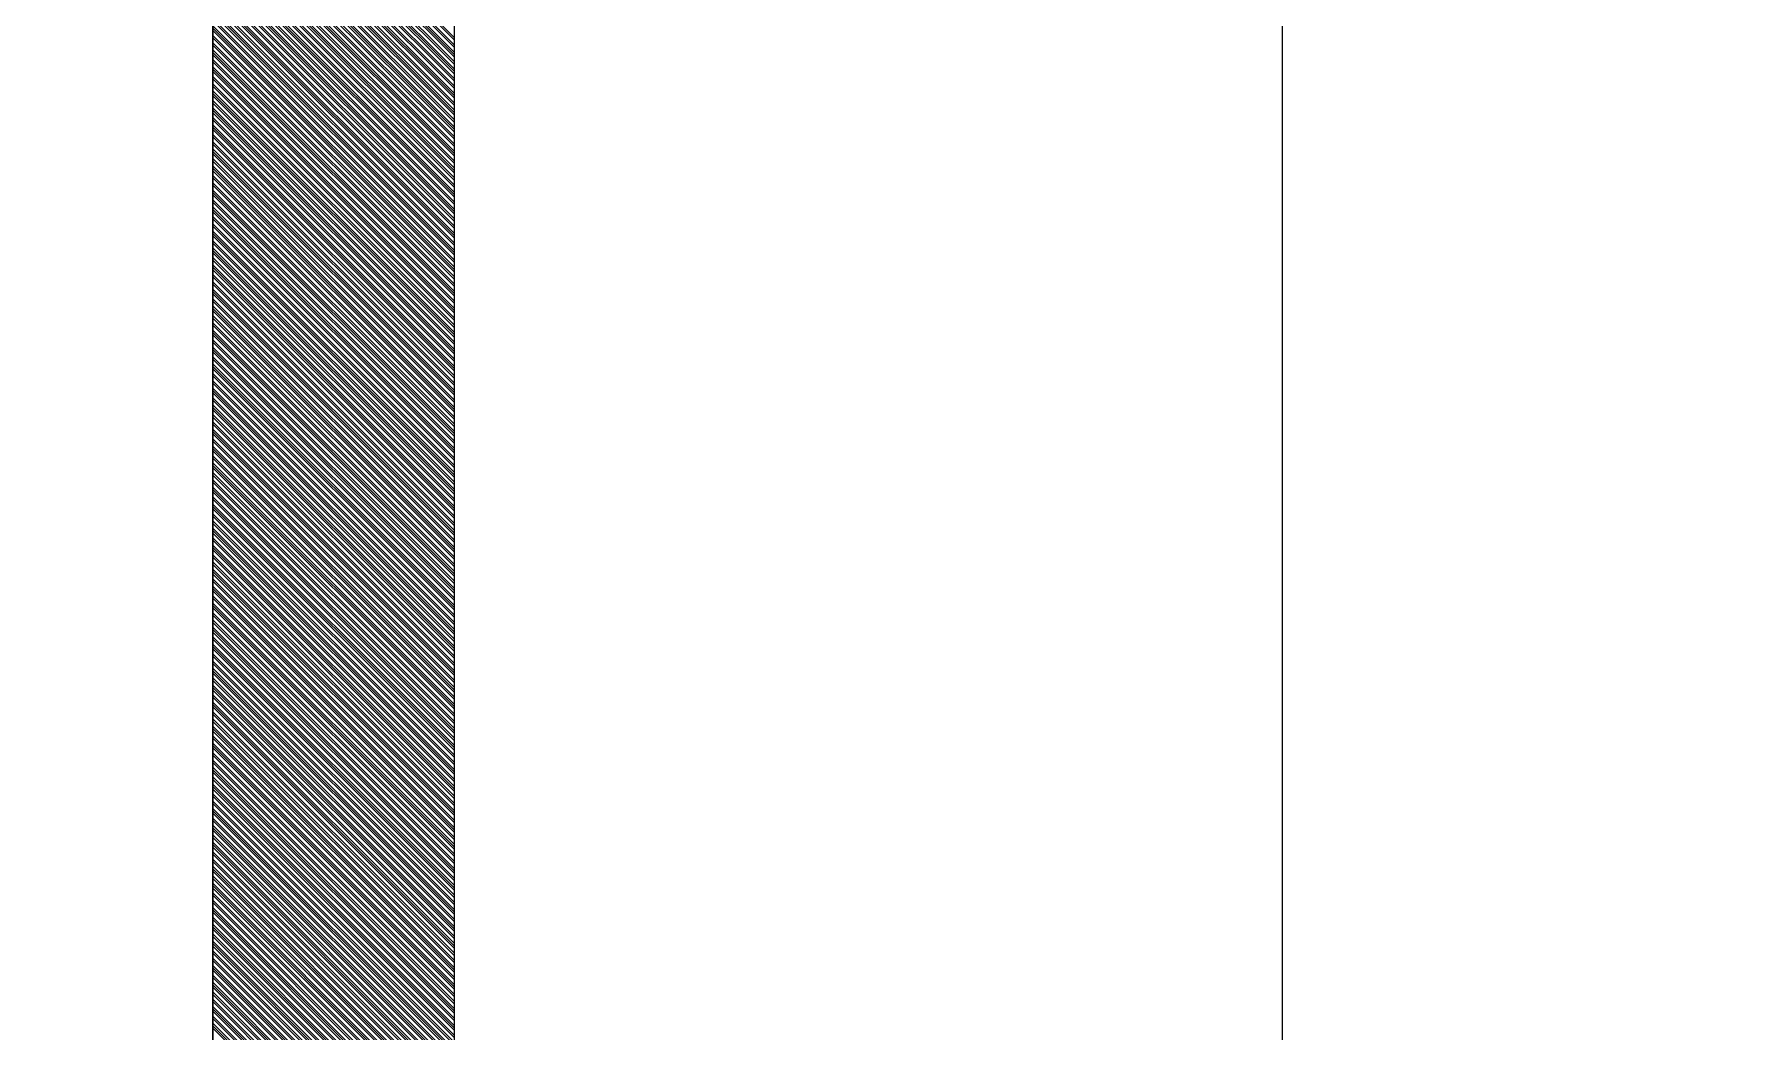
# Model space of a CAD drawing. Extents: x 729854 to 730444, y 4373781 to 4374808.
# Drawn here: x 730092.93 to 730100.01, y 4374754.28 to 4374758.41 of the extents above; entities that cross this region are included whole.
import ezdxf

# ---------------------------------------------------------------- set-up
doc = ezdxf.new("R2010")
doc.units = 0
doc.layers.get('0').update_dxf_attribs({"linetype": 'CONTINUOUS'})

msp = doc.modelspace()

# ---------------------------------------------------------------- linework, layer by layer
at = {"color": 0, "linetype": 'CONTINUOUS'}
for p, q in [((730093.67, 4374681.01), (730093.67, 4374781.01)), ((730093.67, 4374681.01), (730093.67, 4374781.01)), ((730094.67, 4374681.01), (730094.67, 4374781.01)), ((730094.67, 4374681.01), (730094.67, 4374781.01)), ((730094.67, 4374758.39), (730093.67, 4374759.39)), ((730094.67, 4374758.39), (730093.67, 4374759.39)), ((730094.67, 4374758.38), (730093.67, 4374759.38)), ((730094.67, 4374758.38), (730093.67, 4374759.38)), ((730094.67, 4374758.36), (730093.67, 4374759.36)), ((730094.67, 4374758.36), (730093.67, 4374759.36)), ((730094.67, 4374758.35), (730093.67, 4374759.35)), ((730094.67, 4374758.35), (730093.67, 4374759.35)), ((730094.67, 4374758.33), (730093.67, 4374759.33)), ((730094.67, 4374758.33), (730093.67, 4374759.33)), ((730094.67, 4374758.32), (730093.67, 4374759.32)), ((730094.67, 4374758.32), (730093.67, 4374759.32)), ((730094.67, 4374758.31), (730093.67, 4374759.31)), ((730094.67, 4374758.31), (730093.67, 4374759.31)), ((730094.67, 4374758.29), (730093.67, 4374759.29)), ((730094.67, 4374758.29), (730093.67, 4374759.29)), ((730094.67, 4374758.28), (730093.67, 4374759.28)), ((730094.67, 4374758.28), (730093.67, 4374759.28)), ((730094.67, 4374758.26), (730093.67, 4374759.26)), ((730094.67, 4374758.26), (730093.67, 4374759.26)), ((730094.67, 4374758.25), (730093.67, 4374759.25)), ((730094.67, 4374758.25), (730093.67, 4374759.25)), ((730094.67, 4374758.24), (730093.67, 4374759.24)), ((730094.67, 4374758.24), (730093.67, 4374759.24)), ((730094.67, 4374758.22), (730093.67, 4374759.22)), ((730094.67, 4374758.22), (730093.67, 4374759.22)), ((730094.67, 4374758.21), (730093.67, 4374759.21)), ((730094.67, 4374758.21), (730093.67, 4374759.21)), ((730094.67, 4374758.19), (730093.67, 4374759.19)), ((730094.67, 4374758.19), (730093.67, 4374759.19)), ((730094.67, 4374758.18), (730093.67, 4374759.18)), ((730094.67, 4374758.18), (730093.67, 4374759.18)), ((730094.67, 4374758.16), (730093.67, 4374759.16)), ((730094.67, 4374758.16), (730093.67, 4374759.16)), ((730094.67, 4374758.15), (730093.67, 4374759.15)), ((730094.67, 4374758.15), (730093.67, 4374759.15)), ((730094.67, 4374758.14), (730093.67, 4374759.14)), ((730094.67, 4374758.14), (730093.67, 4374759.14)), ((730094.67, 4374758.12), (730093.67, 4374759.12)), ((730094.67, 4374758.12), (730093.67, 4374759.12)), ((730094.67, 4374758.11), (730093.67, 4374759.11)), ((730094.67, 4374758.11), (730093.67, 4374759.11)), ((730094.67, 4374758.09), (730093.67, 4374759.09)), ((730094.67, 4374758.09), (730093.67, 4374759.09)), ((730094.67, 4374758.08), (730093.67, 4374759.08)), ((730094.67, 4374758.08), (730093.67, 4374759.08)), ((730094.67, 4374758.07), (730093.67, 4374759.07)), ((730094.67, 4374758.07), (730093.67, 4374759.07)), ((730094.67, 4374758.05), (730093.67, 4374759.05)), ((730094.67, 4374758.05), (730093.67, 4374759.05)), ((730094.67, 4374758.04), (730093.67, 4374759.04)), ((730094.67, 4374758.04), (730093.67, 4374759.04)), ((730094.67, 4374758.02), (730093.67, 4374759.02)), ((730094.67, 4374758.02), (730093.67, 4374759.02)), ((730094.67, 4374758.01), (730093.67, 4374759.01)), ((730094.67, 4374758.01), (730093.67, 4374759.01)), ((730094.67, 4374758), (730093.67, 4374759)), ((730094.67, 4374758), (730093.67, 4374759)), ((730094.67, 4374757.98), (730093.67, 4374758.98)), ((730094.67, 4374757.98), (730093.67, 4374758.98)), ((730094.67, 4374757.97), (730093.67, 4374758.97)), ((730094.67, 4374757.97), (730093.67, 4374758.97)), ((730094.67, 4374757.95), (730093.67, 4374758.95)), ((730094.67, 4374757.95), (730093.67, 4374758.95)), ((730094.67, 4374757.94), (730093.67, 4374758.94)), ((730094.67, 4374757.94), (730093.67, 4374758.94)), ((730094.67, 4374757.92), (730093.67, 4374758.92)), ((730094.67, 4374757.92), (730093.67, 4374758.92)), ((730094.67, 4374757.91), (730093.67, 4374758.91)), ((730094.67, 4374757.91), (730093.67, 4374758.91)), ((730094.67, 4374757.9), (730093.67, 4374758.9)), ((730094.67, 4374757.9), (730093.67, 4374758.9)), ((730094.67, 4374757.88), (730093.67, 4374758.88)), ((730094.67, 4374757.88), (730093.67, 4374758.88)), ((730094.67, 4374757.87), (730093.67, 4374758.87)), ((730094.67, 4374757.87), (730093.67, 4374758.87)), ((730094.67, 4374757.85), (730093.67, 4374758.85)), ((730094.67, 4374757.85), (730093.67, 4374758.85)), ((730094.67, 4374757.84), (730093.67, 4374758.84)), ((730094.67, 4374757.84), (730093.67, 4374758.84)), ((730094.67, 4374757.83), (730093.67, 4374758.83)), ((730094.67, 4374757.83), (730093.67, 4374758.83)), ((730094.67, 4374757.81), (730093.67, 4374758.81)), ((730094.67, 4374757.81), (730093.67, 4374758.81)), ((730094.67, 4374757.8), (730093.67, 4374758.8)), ((730094.67, 4374757.8), (730093.67, 4374758.8)), ((730094.67, 4374757.78), (730093.67, 4374758.78)), ((730094.67, 4374757.78), (730093.67, 4374758.78)), ((730094.67, 4374757.77), (730093.67, 4374758.77)), ((730094.67, 4374757.77), (730093.67, 4374758.77)), ((730094.67, 4374757.75), (730093.67, 4374758.75)), ((730094.67, 4374757.75), (730093.67, 4374758.75)), ((730094.67, 4374757.74), (730093.67, 4374758.74)), ((730094.67, 4374757.74), (730093.67, 4374758.74)), ((730094.67, 4374757.73), (730093.67, 4374758.73)), ((730094.67, 4374757.73), (730093.67, 4374758.73)), ((730094.67, 4374757.71), (730093.67, 4374758.71)), ((730094.67, 4374757.71), (730093.67, 4374758.71)), ((730094.67, 4374757.7), (730093.67, 4374758.7)), ((730094.67, 4374757.7), (730093.67, 4374758.7)), ((730094.67, 4374757.68), (730093.67, 4374758.68)), ((730094.67, 4374757.68), (730093.67, 4374758.68)), ((730094.67, 4374757.67), (730093.67, 4374758.67)), ((730094.67, 4374757.67), (730093.67, 4374758.67)), ((730094.67, 4374757.66), (730093.67, 4374758.66)), ((730094.67, 4374757.66), (730093.67, 4374758.66)), ((730094.67, 4374757.64), (730093.67, 4374758.64)), ((730094.67, 4374757.64), (730093.67, 4374758.64)), ((730094.67, 4374757.63), (730093.67, 4374758.63)), ((730094.67, 4374757.63), (730093.67, 4374758.63)), ((730094.67, 4374757.61), (730093.67, 4374758.61)), ((730094.67, 4374757.61), (730093.67, 4374758.61)), ((730094.67, 4374757.6), (730093.67, 4374758.6)), ((730094.67, 4374757.6), (730093.67, 4374758.6)), ((730094.67, 4374757.58), (730093.67, 4374758.58)), ((730094.67, 4374757.58), (730093.67, 4374758.58)), ((730094.67, 4374757.57), (730093.67, 4374758.57)), ((730094.67, 4374757.57), (730093.67, 4374758.57)), ((730094.67, 4374757.56), (730093.67, 4374758.56)), ((730094.67, 4374757.56), (730093.67, 4374758.56)), ((730094.67, 4374757.54), (730093.67, 4374758.54)), ((730094.67, 4374757.54), (730093.67, 4374758.54)), ((730094.67, 4374757.53), (730093.67, 4374758.53)), ((730094.67, 4374757.53), (730093.67, 4374758.53)), ((730094.67, 4374757.51), (730093.67, 4374758.51)), ((730094.67, 4374757.51), (730093.67, 4374758.51)), ((730094.67, 4374757.5), (730093.67, 4374758.5)), ((730094.67, 4374757.5), (730093.67, 4374758.5)), ((730094.67, 4374757.49), (730093.67, 4374758.49)), ((730094.67, 4374757.49), (730093.67, 4374758.49)), ((730094.67, 4374757.47), (730093.67, 4374758.47)), ((730094.67, 4374757.47), (730093.67, 4374758.47)), ((730094.67, 4374757.46), (730093.67, 4374758.46)), ((730094.67, 4374757.46), (730093.67, 4374758.46)), ((730094.67, 4374757.44), (730093.67, 4374758.44)), ((730094.67, 4374757.44), (730093.67, 4374758.44)), ((730094.67, 4374757.43), (730093.67, 4374758.43)), ((730094.67, 4374757.43), (730093.67, 4374758.43)), ((730094.67, 4374757.42), (730093.67, 4374758.42)), ((730094.67, 4374757.42), (730093.67, 4374758.42)), ((730094.67, 4374757.4), (730093.67, 4374758.4)), ((730094.67, 4374757.4), (730093.67, 4374758.4)), ((730094.67, 4374757.39), (730093.67, 4374758.39)), ((730094.67, 4374757.39), (730093.67, 4374758.39)), ((730094.67, 4374757.37), (730093.67, 4374758.37)), ((730094.67, 4374757.37), (730093.67, 4374758.37)), ((730094.67, 4374757.36), (730093.67, 4374758.36)), ((730094.67, 4374757.36), (730093.67, 4374758.36)), ((730094.67, 4374757.34), (730093.67, 4374758.34)), ((730094.67, 4374757.34), (730093.67, 4374758.34)), ((730094.67, 4374757.33), (730093.67, 4374758.33)), ((730094.67, 4374757.33), (730093.67, 4374758.33)), ((730094.67, 4374757.32), (730093.67, 4374758.32)), ((730094.67, 4374757.32), (730093.67, 4374758.32)), ((730094.67, 4374757.3), (730093.67, 4374758.3)), ((730094.67, 4374757.3), (730093.67, 4374758.3)), ((730094.67, 4374757.29), (730093.67, 4374758.29)), ((730094.67, 4374757.29), (730093.67, 4374758.29)), ((730094.67, 4374757.27), (730093.67, 4374758.27)), ((730094.67, 4374757.27), (730093.67, 4374758.27)), ((730094.67, 4374757.26), (730093.67, 4374758.26)), ((730094.67, 4374757.26), (730093.67, 4374758.26)), ((730094.67, 4374757.25), (730093.67, 4374758.25)), ((730094.67, 4374757.25), (730093.67, 4374758.25)), ((730094.67, 4374757.23), (730093.67, 4374758.23)), ((730094.67, 4374757.23), (730093.67, 4374758.23)), ((730094.67, 4374757.22), (730093.67, 4374758.22)), ((730094.67, 4374757.22), (730093.67, 4374758.22)), ((730094.67, 4374757.2), (730093.67, 4374758.2)), ((730094.67, 4374757.2), (730093.67, 4374758.2)), ((730094.67, 4374757.19), (730093.67, 4374758.19)), ((730094.67, 4374757.19), (730093.67, 4374758.19)), ((730094.67, 4374757.17), (730093.67, 4374758.17)), ((730094.67, 4374757.17), (730093.67, 4374758.17)), ((730094.67, 4374757.16), (730093.67, 4374758.16)), ((730094.67, 4374757.16), (730093.67, 4374758.16)), ((730094.67, 4374757.15), (730093.67, 4374758.15)), ((730094.67, 4374757.15), (730093.67, 4374758.15)), ((730094.67, 4374757.13), (730093.67, 4374758.13)), ((730094.67, 4374757.13), (730093.67, 4374758.13)), ((730094.67, 4374757.12), (730093.67, 4374758.12)), ((730094.67, 4374757.12), (730093.67, 4374758.12)), ((730094.67, 4374757.1), (730093.67, 4374758.1)), ((730094.67, 4374757.1), (730093.67, 4374758.1)), ((730094.67, 4374757.09), (730093.67, 4374758.09)), ((730094.67, 4374757.09), (730093.67, 4374758.09)), ((730094.67, 4374757.08), (730093.67, 4374758.08)), ((730094.67, 4374757.08), (730093.67, 4374758.08)), ((730094.67, 4374757.06), (730093.67, 4374758.06)), ((730094.67, 4374757.06), (730093.67, 4374758.06)), ((730094.67, 4374757.05), (730093.67, 4374758.05)), ((730094.67, 4374757.05), (730093.67, 4374758.05)), ((730094.67, 4374757.03), (730093.67, 4374758.03)), ((730094.67, 4374757.03), (730093.67, 4374758.03)), ((730094.67, 4374757.02), (730093.67, 4374758.02)), ((730094.67, 4374757.02), (730093.67, 4374758.02)), ((730094.67, 4374757.01), (730093.67, 4374758.01)), ((730094.67, 4374757.01), (730093.67, 4374758.01)), ((730094.67, 4374756.99), (730093.67, 4374757.99)), ((730094.67, 4374756.99), (730093.67, 4374757.99)), ((730094.67, 4374756.98), (730093.67, 4374757.98)), ((730094.67, 4374756.98), (730093.67, 4374757.98)), ((730094.67, 4374756.96), (730093.67, 4374757.96)), ((730094.67, 4374756.96), (730093.67, 4374757.96)), ((730094.67, 4374756.95), (730093.67, 4374757.95)), ((730094.67, 4374756.95), (730093.67, 4374757.95)), ((730094.67, 4374756.93), (730093.67, 4374757.93)), ((730094.67, 4374756.93), (730093.67, 4374757.93)), ((730094.67, 4374756.92), (730093.67, 4374757.92)), ((730094.67, 4374756.92), (730093.67, 4374757.92)), ((730094.67, 4374756.91), (730093.67, 4374757.91)), ((730094.67, 4374756.91), (730093.67, 4374757.91)), ((730094.67, 4374756.89), (730093.67, 4374757.89)), ((730094.67, 4374756.89), (730093.67, 4374757.89)), ((730094.67, 4374756.88), (730093.67, 4374757.88)), ((730094.67, 4374756.88), (730093.67, 4374757.88)), ((730094.67, 4374756.86), (730093.67, 4374757.86)), ((730094.67, 4374756.86), (730093.67, 4374757.86)), ((730094.67, 4374756.85), (730093.67, 4374757.85)), ((730094.67, 4374756.85), (730093.67, 4374757.85)), ((730094.67, 4374756.84), (730093.67, 4374757.84)), ((730094.67, 4374756.84), (730093.67, 4374757.84)), ((730094.67, 4374756.82), (730093.67, 4374757.82)), ((730094.67, 4374756.82), (730093.67, 4374757.82)), ((730094.67, 4374756.81), (730093.67, 4374757.81)), ((730094.67, 4374756.81), (730093.67, 4374757.81)), ((730094.67, 4374756.79), (730093.67, 4374757.79)), ((730094.67, 4374756.79), (730093.67, 4374757.79)), ((730094.67, 4374756.78), (730093.67, 4374757.78)), ((730094.67, 4374756.78), (730093.67, 4374757.78)), ((730094.67, 4374756.76), (730093.67, 4374757.76)), ((730094.67, 4374756.76), (730093.67, 4374757.76)), ((730094.67, 4374756.75), (730093.67, 4374757.75)), ((730094.67, 4374756.75), (730093.67, 4374757.75)), ((730094.67, 4374756.74), (730093.67, 4374757.74)), ((730094.67, 4374756.74), (730093.67, 4374757.74)), ((730094.67, 4374756.72), (730093.67, 4374757.72)), ((730094.67, 4374756.72), (730093.67, 4374757.72)), ((730094.67, 4374756.71), (730093.67, 4374757.71)), ((730094.67, 4374756.71), (730093.67, 4374757.71)), ((730094.67, 4374756.69), (730093.67, 4374757.69)), ((730094.67, 4374756.69), (730093.67, 4374757.69)), ((730094.67, 4374756.68), (730093.67, 4374757.68)), ((730094.67, 4374756.68), (730093.67, 4374757.68)), ((730094.67, 4374756.67), (730093.67, 4374757.67)), ((730094.67, 4374756.67), (730093.67, 4374757.67)), ((730094.67, 4374756.65), (730093.67, 4374757.65)), ((730094.67, 4374756.65), (730093.67, 4374757.65)), ((730094.67, 4374756.64), (730093.67, 4374757.64)), ((730094.67, 4374756.64), (730093.67, 4374757.64)), ((730094.67, 4374756.62), (730093.67, 4374757.62)), ((730094.67, 4374756.62), (730093.67, 4374757.62)), ((730094.67, 4374756.61), (730093.67, 4374757.61)), ((730094.67, 4374756.61), (730093.67, 4374757.61)), ((730094.67, 4374756.59), (730093.67, 4374757.59)), ((730094.67, 4374756.59), (730093.67, 4374757.59)), ((730094.67, 4374756.58), (730093.67, 4374757.58)), ((730094.67, 4374756.58), (730093.67, 4374757.58)), ((730094.67, 4374756.57), (730093.67, 4374757.57)), ((730094.67, 4374756.57), (730093.67, 4374757.57)), ((730094.67, 4374756.55), (730093.67, 4374757.55)), ((730094.67, 4374756.55), (730093.67, 4374757.55)), ((730094.67, 4374756.54), (730093.67, 4374757.54)), ((730094.67, 4374756.54), (730093.67, 4374757.54)), ((730094.67, 4374756.52), (730093.67, 4374757.52)), ((730094.67, 4374756.52), (730093.67, 4374757.52)), ((730094.67, 4374756.51), (730093.67, 4374757.51)), ((730094.67, 4374756.51), (730093.67, 4374757.51)), ((730094.67, 4374756.5), (730093.67, 4374757.5)), ((730094.67, 4374756.5), (730093.67, 4374757.5)), ((730094.67, 4374756.48), (730093.67, 4374757.48)), ((730094.67, 4374756.48), (730093.67, 4374757.48)), ((730094.67, 4374756.47), (730093.67, 4374757.47)), ((730094.67, 4374756.47), (730093.67, 4374757.47)), ((730094.67, 4374756.45), (730093.67, 4374757.45)), ((730094.67, 4374756.45), (730093.67, 4374757.45)), ((730094.67, 4374756.44), (730093.67, 4374757.44)), ((730094.67, 4374756.44), (730093.67, 4374757.44)), ((730094.67, 4374756.43), (730093.67, 4374757.43)), ((730094.67, 4374756.43), (730093.67, 4374757.43)), ((730094.67, 4374756.41), (730093.67, 4374757.41)), ((730094.67, 4374756.41), (730093.67, 4374757.41)), ((730094.67, 4374756.4), (730093.67, 4374757.4)), ((730094.67, 4374756.4), (730093.67, 4374757.4)), ((730094.67, 4374756.38), (730093.67, 4374757.38)), ((730094.67, 4374756.38), (730093.67, 4374757.38)), ((730094.67, 4374756.37), (730093.67, 4374757.37)), ((730094.67, 4374756.37), (730093.67, 4374757.37)), ((730094.67, 4374756.35), (730093.67, 4374757.35)), ((730094.67, 4374756.35), (730093.67, 4374757.35)), ((730094.67, 4374756.34), (730093.67, 4374757.34)), ((730094.67, 4374756.34), (730093.67, 4374757.34)), ((730094.67, 4374756.33), (730093.67, 4374757.33)), ((730094.67, 4374756.33), (730093.67, 4374757.33)), ((730094.67, 4374756.31), (730093.67, 4374757.31)), ((730094.67, 4374756.31), (730093.67, 4374757.31)), ((730094.67, 4374756.3), (730093.67, 4374757.3)), ((730094.67, 4374756.3), (730093.67, 4374757.3)), ((730094.67, 4374756.28), (730093.67, 4374757.28)), ((730094.67, 4374756.28), (730093.67, 4374757.28)), ((730094.67, 4374756.27), (730093.67, 4374757.27)), ((730094.67, 4374756.27), (730093.67, 4374757.27)), ((730094.67, 4374756.26), (730093.67, 4374757.26)), ((730094.67, 4374756.26), (730093.67, 4374757.26)), ((730094.67, 4374756.24), (730093.67, 4374757.24)), ((730094.67, 4374756.24), (730093.67, 4374757.24)), ((730094.67, 4374756.23), (730093.67, 4374757.23)), ((730094.67, 4374756.23), (730093.67, 4374757.23)), ((730094.67, 4374756.21), (730093.67, 4374757.21)), ((730094.67, 4374756.21), (730093.67, 4374757.21)), ((730094.67, 4374756.2), (730093.67, 4374757.2)), ((730094.67, 4374756.2), (730093.67, 4374757.2)), ((730094.67, 4374756.18), (730093.67, 4374757.18)), ((730094.67, 4374756.18), (730093.67, 4374757.18)), ((730094.67, 4374756.17), (730093.67, 4374757.17)), ((730094.67, 4374756.17), (730093.67, 4374757.17)), ((730094.67, 4374756.16), (730093.67, 4374757.16)), ((730094.67, 4374756.16), (730093.67, 4374757.16)), ((730094.67, 4374756.14), (730093.67, 4374757.14)), ((730094.67, 4374756.14), (730093.67, 4374757.14)), ((730094.67, 4374756.13), (730093.67, 4374757.13)), ((730094.67, 4374756.13), (730093.67, 4374757.13)), ((730094.67, 4374756.11), (730093.67, 4374757.11)), ((730094.67, 4374756.11), (730093.67, 4374757.11)), ((730094.67, 4374756.1), (730093.67, 4374757.1)), ((730094.67, 4374756.1), (730093.67, 4374757.1)), ((730094.67, 4374756.09), (730093.67, 4374757.09)), ((730094.67, 4374756.09), (730093.67, 4374757.09)), ((730094.67, 4374756.07), (730093.67, 4374757.07)), ((730094.67, 4374756.07), (730093.67, 4374757.07)), ((730094.67, 4374756.06), (730093.67, 4374757.06)), ((730094.67, 4374756.06), (730093.67, 4374757.06)), ((730094.67, 4374756.04), (730093.67, 4374757.04)), ((730094.67, 4374756.04), (730093.67, 4374757.04)), ((730094.67, 4374756.03), (730093.67, 4374757.03)), ((730094.67, 4374756.03), (730093.67, 4374757.03)), ((730094.67, 4374756.02), (730093.67, 4374757.02)), ((730094.67, 4374756.02), (730093.67, 4374757.02)), ((730094.67, 4374756), (730093.67, 4374757)), ((730094.67, 4374756), (730093.67, 4374757)), ((730094.67, 4374755.99), (730093.67, 4374756.99)), ((730094.67, 4374755.99), (730093.67, 4374756.99)), ((730094.67, 4374755.97), (730093.67, 4374756.97)), ((730094.67, 4374755.97), (730093.67, 4374756.97)), ((730094.67, 4374755.96), (730093.67, 4374756.96)), ((730094.67, 4374755.96), (730093.67, 4374756.96)), ((730094.67, 4374755.94), (730093.67, 4374756.94)), ((730094.67, 4374755.94), (730093.67, 4374756.94)), ((730094.67, 4374755.93), (730093.67, 4374756.93)), ((730094.67, 4374755.93), (730093.67, 4374756.93)), ((730094.67, 4374755.92), (730093.67, 4374756.92)), ((730094.67, 4374755.92), (730093.67, 4374756.92)), ((730094.67, 4374755.9), (730093.67, 4374756.9)), ((730094.67, 4374755.9), (730093.67, 4374756.9)), ((730094.67, 4374755.89), (730093.67, 4374756.89)), ((730094.67, 4374755.89), (730093.67, 4374756.89)), ((730094.67, 4374755.87), (730093.67, 4374756.87)), ((730094.67, 4374755.87), (730093.67, 4374756.87)), ((730094.67, 4374755.86), (730093.67, 4374756.86)), ((730094.67, 4374755.86), (730093.67, 4374756.86)), ((730094.67, 4374755.85), (730093.67, 4374756.85)), ((730094.67, 4374755.85), (730093.67, 4374756.85)), ((730094.67, 4374755.83), (730093.67, 4374756.83)), ((730094.67, 4374755.83), (730093.67, 4374756.83)), ((730094.67, 4374755.82), (730093.67, 4374756.82)), ((730094.67, 4374755.82), (730093.67, 4374756.82)), ((730094.67, 4374755.8), (730093.67, 4374756.8)), ((730094.67, 4374755.8), (730093.67, 4374756.8)), ((730094.67, 4374755.79), (730093.67, 4374756.79)), ((730094.67, 4374755.79), (730093.67, 4374756.79)), ((730094.67, 4374755.77), (730093.67, 4374756.77)), ((730094.67, 4374755.77), (730093.67, 4374756.77)), ((730094.67, 4374755.76), (730093.67, 4374756.76)), ((730094.67, 4374755.76), (730093.67, 4374756.76)), ((730094.67, 4374755.75), (730093.67, 4374756.75)), ((730094.67, 4374755.75), (730093.67, 4374756.75)), ((730094.67, 4374755.73), (730093.67, 4374756.73)), ((730094.67, 4374755.73), (730093.67, 4374756.73)), ((730094.67, 4374755.72), (730093.67, 4374756.72)), ((730094.67, 4374755.72), (730093.67, 4374756.72)), ((730094.67, 4374755.7), (730093.67, 4374756.7)), ((730094.67, 4374755.7), (730093.67, 4374756.7)), ((730094.67, 4374755.69), (730093.67, 4374756.69)), ((730094.67, 4374755.69), (730093.67, 4374756.69)), ((730094.67, 4374755.68), (730093.67, 4374756.68)), ((730094.67, 4374755.68), (730093.67, 4374756.68)), ((730094.67, 4374755.66), (730093.67, 4374756.66)), ((730094.67, 4374755.66), (730093.67, 4374756.66)), ((730094.67, 4374755.65), (730093.67, 4374756.65)), ((730094.67, 4374755.65), (730093.67, 4374756.65)), ((730094.67, 4374755.63), (730093.67, 4374756.63)), ((730094.67, 4374755.63), (730093.67, 4374756.63)), ((730094.67, 4374755.62), (730093.67, 4374756.62)), ((730094.67, 4374755.62), (730093.67, 4374756.62)), ((730094.67, 4374755.61), (730093.67, 4374756.61)), ((730094.67, 4374755.61), (730093.67, 4374756.61)), ((730094.67, 4374755.59), (730093.67, 4374756.59)), ((730094.67, 4374755.59), (730093.67, 4374756.59)), ((730094.67, 4374755.58), (730093.67, 4374756.58)), ((730094.67, 4374755.58), (730093.67, 4374756.58)), ((730094.67, 4374755.56), (730093.67, 4374756.56)), ((730094.67, 4374755.56), (730093.67, 4374756.56)), ((730094.67, 4374755.55), (730093.67, 4374756.55)), ((730094.67, 4374755.55), (730093.67, 4374756.55)), ((730094.67, 4374755.53), (730093.67, 4374756.53)), ((730094.67, 4374755.53), (730093.67, 4374756.53)), ((730094.67, 4374755.52), (730093.67, 4374756.52)), ((730094.67, 4374755.52), (730093.67, 4374756.52)), ((730094.67, 4374755.51), (730093.67, 4374756.51)), ((730094.67, 4374755.51), (730093.67, 4374756.51)), ((730094.67, 4374755.49), (730093.67, 4374756.49)), ((730094.67, 4374755.49), (730093.67, 4374756.49)), ((730094.67, 4374755.48), (730093.67, 4374756.48)), ((730094.67, 4374755.48), (730093.67, 4374756.48)), ((730094.67, 4374755.46), (730093.67, 4374756.46)), ((730094.67, 4374755.46), (730093.67, 4374756.46)), ((730094.67, 4374755.45), (730093.67, 4374756.45)), ((730094.67, 4374755.45), (730093.67, 4374756.45)), ((730094.67, 4374755.44), (730093.67, 4374756.44)), ((730094.67, 4374755.44), (730093.67, 4374756.44)), ((730094.67, 4374755.42), (730093.67, 4374756.42)), ((730094.67, 4374755.42), (730093.67, 4374756.42)), ((730094.67, 4374755.41), (730093.67, 4374756.41)), ((730094.67, 4374755.41), (730093.67, 4374756.41)), ((730094.67, 4374755.39), (730093.67, 4374756.39)), ((730094.67, 4374755.39), (730093.67, 4374756.39)), ((730094.67, 4374755.38), (730093.67, 4374756.38)), ((730094.67, 4374755.38), (730093.67, 4374756.38)), ((730094.67, 4374755.36), (730093.67, 4374756.36)), ((730094.67, 4374755.36), (730093.67, 4374756.36)), ((730094.67, 4374755.35), (730093.67, 4374756.35)), ((730094.67, 4374755.35), (730093.67, 4374756.35)), ((730094.67, 4374755.34), (730093.67, 4374756.34)), ((730094.67, 4374755.34), (730093.67, 4374756.34)), ((730094.67, 4374755.32), (730093.67, 4374756.32)), ((730094.67, 4374755.32), (730093.67, 4374756.32)), ((730094.67, 4374755.31), (730093.67, 4374756.31)), ((730094.67, 4374755.31), (730093.67, 4374756.31)), ((730094.67, 4374755.29), (730093.67, 4374756.29)), ((730094.67, 4374755.29), (730093.67, 4374756.29)), ((730094.67, 4374755.28), (730093.67, 4374756.28)), ((730094.67, 4374755.28), (730093.67, 4374756.28)), ((730094.67, 4374755.27), (730093.67, 4374756.27)), ((730094.67, 4374755.27), (730093.67, 4374756.27)), ((730094.67, 4374755.25), (730093.67, 4374756.25)), ((730094.67, 4374755.25), (730093.67, 4374756.25)), ((730094.67, 4374755.24), (730093.67, 4374756.24)), ((730094.67, 4374755.24), (730093.67, 4374756.24)), ((730094.67, 4374755.22), (730093.67, 4374756.22)), ((730094.67, 4374755.22), (730093.67, 4374756.22)), ((730094.67, 4374755.21), (730093.67, 4374756.21)), ((730094.67, 4374755.21), (730093.67, 4374756.21)), ((730094.67, 4374755.19), (730093.67, 4374756.19)), ((730094.67, 4374755.19), (730093.67, 4374756.19)), ((730094.67, 4374755.18), (730093.67, 4374756.18)), ((730094.67, 4374755.18), (730093.67, 4374756.18)), ((730094.67, 4374755.17), (730093.67, 4374756.17)), ((730094.67, 4374755.17), (730093.67, 4374756.17)), ((730094.67, 4374755.15), (730093.67, 4374756.15)), ((730094.67, 4374755.15), (730093.67, 4374756.15)), ((730094.67, 4374755.14), (730093.67, 4374756.14)), ((730094.67, 4374755.14), (730093.67, 4374756.14)), ((730094.67, 4374755.12), (730093.67, 4374756.12)), ((730094.67, 4374755.12), (730093.67, 4374756.12)), ((730094.67, 4374755.11), (730093.67, 4374756.11)), ((730094.67, 4374755.11), (730093.67, 4374756.11)), ((730094.67, 4374755.1), (730093.67, 4374756.1)), ((730094.67, 4374755.1), (730093.67, 4374756.1)), ((730094.67, 4374755.08), (730093.67, 4374756.08)), ((730094.67, 4374755.08), (730093.67, 4374756.08)), ((730094.67, 4374755.07), (730093.67, 4374756.07)), ((730094.67, 4374755.07), (730093.67, 4374756.07)), ((730094.67, 4374755.05), (730093.67, 4374756.05)), ((730094.67, 4374755.05), (730093.67, 4374756.05)), ((730094.67, 4374755.04), (730093.67, 4374756.04)), ((730094.67, 4374755.04), (730093.67, 4374756.04)), ((730094.67, 4374755.03), (730093.67, 4374756.03)), ((730094.67, 4374755.03), (730093.67, 4374756.03)), ((730094.67, 4374755.01), (730093.67, 4374756.01)), ((730094.67, 4374755.01), (730093.67, 4374756.01)), ((730094.67, 4374755), (730093.67, 4374756)), ((730094.67, 4374755), (730093.67, 4374756)), ((730094.67, 4374754.98), (730093.67, 4374755.98)), ((730094.67, 4374754.98), (730093.67, 4374755.98)), ((730094.67, 4374754.97), (730093.67, 4374755.97)), ((730094.67, 4374754.97), (730093.67, 4374755.97)), ((730094.67, 4374754.95), (730093.67, 4374755.95)), ((730094.67, 4374754.95), (730093.67, 4374755.95)), ((730094.67, 4374754.94), (730093.67, 4374755.94)), ((730094.67, 4374754.94), (730093.67, 4374755.94)), ((730094.67, 4374754.93), (730093.67, 4374755.93)), ((730094.67, 4374754.93), (730093.67, 4374755.93)), ((730094.67, 4374754.91), (730093.67, 4374755.91)), ((730094.67, 4374754.91), (730093.67, 4374755.91)), ((730094.67, 4374754.9), (730093.67, 4374755.9)), ((730094.67, 4374754.9), (730093.67, 4374755.9)), ((730094.67, 4374754.88), (730093.67, 4374755.88)), ((730094.67, 4374754.88), (730093.67, 4374755.88)), ((730094.67, 4374754.87), (730093.67, 4374755.87)), ((730094.67, 4374754.87), (730093.67, 4374755.87)), ((730094.67, 4374754.86), (730093.67, 4374755.86)), ((730094.67, 4374754.86), (730093.67, 4374755.86)), ((730094.67, 4374754.84), (730093.67, 4374755.84)), ((730094.67, 4374754.84), (730093.67, 4374755.84)), ((730094.67, 4374754.83), (730093.67, 4374755.83)), ((730094.67, 4374754.83), (730093.67, 4374755.83)), ((730094.67, 4374754.81), (730093.67, 4374755.81)), ((730094.67, 4374754.81), (730093.67, 4374755.81)), ((730094.67, 4374754.8), (730093.67, 4374755.8)), ((730094.67, 4374754.8), (730093.67, 4374755.8)), ((730094.67, 4374754.78), (730093.67, 4374755.78)), ((730094.67, 4374754.78), (730093.67, 4374755.78)), ((730094.67, 4374754.77), (730093.67, 4374755.77)), ((730094.67, 4374754.77), (730093.67, 4374755.77)), ((730094.67, 4374754.76), (730093.67, 4374755.76)), ((730094.67, 4374754.76), (730093.67, 4374755.76)), ((730094.67, 4374754.74), (730093.67, 4374755.74)), ((730094.67, 4374754.74), (730093.67, 4374755.74)), ((730094.67, 4374754.73), (730093.67, 4374755.73)), ((730094.67, 4374754.73), (730093.67, 4374755.73)), ((730094.67, 4374754.71), (730093.67, 4374755.71)), ((730094.67, 4374754.71), (730093.67, 4374755.71)), ((730094.67, 4374754.7), (730093.67, 4374755.7)), ((730094.67, 4374754.7), (730093.67, 4374755.7)), ((730094.67, 4374754.69), (730093.67, 4374755.69)), ((730094.67, 4374754.69), (730093.67, 4374755.69)), ((730094.67, 4374754.67), (730093.67, 4374755.67)), ((730094.67, 4374754.67), (730093.67, 4374755.67)), ((730094.67, 4374754.66), (730093.67, 4374755.66)), ((730094.67, 4374754.66), (730093.67, 4374755.66)), ((730094.67, 4374754.64), (730093.67, 4374755.64)), ((730094.67, 4374754.64), (730093.67, 4374755.64)), ((730094.67, 4374754.63), (730093.67, 4374755.63)), ((730094.67, 4374754.63), (730093.67, 4374755.63)), ((730094.67, 4374754.62), (730093.67, 4374755.62)), ((730094.67, 4374754.62), (730093.67, 4374755.62)), ((730094.67, 4374754.6), (730093.67, 4374755.6)), ((730094.67, 4374754.6), (730093.67, 4374755.6)), ((730094.67, 4374754.59), (730093.67, 4374755.59)), ((730094.67, 4374754.59), (730093.67, 4374755.59)), ((730094.67, 4374754.57), (730093.67, 4374755.57)), ((730094.67, 4374754.57), (730093.67, 4374755.57)), ((730094.67, 4374754.56), (730093.67, 4374755.56)), ((730094.67, 4374754.56), (730093.67, 4374755.56)), ((730094.67, 4374754.54), (730093.67, 4374755.54)), ((730094.67, 4374754.54), (730093.67, 4374755.54)), ((730094.67, 4374754.53), (730093.67, 4374755.53)), ((730094.67, 4374754.53), (730093.67, 4374755.53)), ((730094.67, 4374754.52), (730093.67, 4374755.52)), ((730094.67, 4374754.52), (730093.67, 4374755.52)), ((730094.67, 4374754.5), (730093.67, 4374755.5)), ((730094.67, 4374754.5), (730093.67, 4374755.5)), ((730094.67, 4374754.49), (730093.67, 4374755.49)), ((730094.67, 4374754.49), (730093.67, 4374755.49)), ((730094.67, 4374754.47), (730093.67, 4374755.47)), ((730094.67, 4374754.47), (730093.67, 4374755.47)), ((730094.67, 4374754.46), (730093.67, 4374755.46)), ((730094.67, 4374754.46), (730093.67, 4374755.46)), ((730094.67, 4374754.45), (730093.67, 4374755.45)), ((730094.67, 4374754.45), (730093.67, 4374755.45)), ((730094.67, 4374754.43), (730093.67, 4374755.43)), ((730094.67, 4374754.43), (730093.67, 4374755.43)), ((730094.67, 4374754.42), (730093.67, 4374755.42)), ((730094.67, 4374754.42), (730093.67, 4374755.42)), ((730094.67, 4374754.4), (730093.67, 4374755.4)), ((730094.67, 4374754.4), (730093.67, 4374755.4)), ((730094.67, 4374754.39), (730093.67, 4374755.39)), ((730094.67, 4374754.39), (730093.67, 4374755.39)), ((730094.67, 4374754.37), (730093.67, 4374755.37)), ((730094.67, 4374754.37), (730093.67, 4374755.37)), ((730094.67, 4374754.36), (730093.67, 4374755.36)), ((730094.67, 4374754.36), (730093.67, 4374755.36)), ((730094.67, 4374754.35), (730093.67, 4374755.35)), ((730094.67, 4374754.35), (730093.67, 4374755.35)), ((730094.67, 4374754.33), (730093.67, 4374755.33)), ((730094.67, 4374754.33), (730093.67, 4374755.33)), ((730094.67, 4374754.32), (730093.67, 4374755.32)), ((730094.67, 4374754.32), (730093.67, 4374755.32)), ((730094.67, 4374754.3), (730093.67, 4374755.3)), ((730094.67, 4374754.3), (730093.67, 4374755.3)), ((730094.67, 4374754.29), (730093.67, 4374755.29)), ((730094.67, 4374754.29), (730093.67, 4374755.29)), ((730094.67, 4374754.28), (730093.67, 4374755.28)), ((730094.67, 4374754.28), (730093.67, 4374755.28)), ((730094.67, 4374754.26), (730093.67, 4374755.26)), ((730094.67, 4374754.26), (730093.67, 4374755.26)), ((730094.67, 4374754.25), (730093.67, 4374755.25)), ((730094.67, 4374754.25), (730093.67, 4374755.25)), ((730094.67, 4374754.23), (730093.67, 4374755.23)), ((730094.67, 4374754.23), (730093.67, 4374755.23)), ((730094.67, 4374754.22), (730093.67, 4374755.22)), ((730094.67, 4374754.22), (730093.67, 4374755.22)), ((730094.67, 4374754.2), (730093.67, 4374755.2)), ((730094.67, 4374754.2), (730093.67, 4374755.2)), ((730094.67, 4374754.19), (730093.67, 4374755.19)), ((730094.67, 4374754.19), (730093.67, 4374755.19)), ((730094.67, 4374754.18), (730093.67, 4374755.18)), ((730094.67, 4374754.18), (730093.67, 4374755.18)), ((730094.67, 4374754.16), (730093.67, 4374755.16)), ((730094.67, 4374754.16), (730093.67, 4374755.16)), ((730094.67, 4374754.15), (730093.67, 4374755.15)), ((730094.67, 4374754.15), (730093.67, 4374755.15)), ((730094.67, 4374754.13), (730093.67, 4374755.13)), ((730094.67, 4374754.13), (730093.67, 4374755.13)), ((730094.67, 4374754.12), (730093.67, 4374755.12)), ((730094.67, 4374754.12), (730093.67, 4374755.12)), ((730094.67, 4374754.11), (730093.67, 4374755.11)), ((730094.67, 4374754.11), (730093.67, 4374755.11)), ((730094.67, 4374754.09), (730093.67, 4374755.09)), ((730094.67, 4374754.09), (730093.67, 4374755.09)), ((730094.67, 4374754.08), (730093.67, 4374755.08)), ((730094.67, 4374754.08), (730093.67, 4374755.08)), ((730094.67, 4374754.06), (730093.67, 4374755.06)), ((730094.67, 4374754.06), (730093.67, 4374755.06)), ((730094.67, 4374754.05), (730093.67, 4374755.05)), ((730094.67, 4374754.05), (730093.67, 4374755.05)), ((730094.67, 4374754.04), (730093.67, 4374755.04)), ((730094.67, 4374754.04), (730093.67, 4374755.04)), ((730094.67, 4374754.02), (730093.67, 4374755.02)), ((730094.67, 4374754.02), (730093.67, 4374755.02)), ((730094.67, 4374754.01), (730093.67, 4374755.01)), ((730094.67, 4374754.01), (730093.67, 4374755.01)), ((730094.67, 4374753.99), (730093.67, 4374754.99)), ((730094.67, 4374753.99), (730093.67, 4374754.99)), ((730094.67, 4374753.98), (730093.67, 4374754.98)), ((730094.67, 4374753.98), (730093.67, 4374754.98)), ((730094.67, 4374753.96), (730093.67, 4374754.96)), ((730094.67, 4374753.96), (730093.67, 4374754.96)), ((730094.67, 4374753.95), (730093.67, 4374754.95)), ((730094.67, 4374753.95), (730093.67, 4374754.95)), ((730094.67, 4374753.94), (730093.67, 4374754.94)), ((730094.67, 4374753.94), (730093.67, 4374754.94)), ((730094.67, 4374753.92), (730093.67, 4374754.92)), ((730094.67, 4374753.92), (730093.67, 4374754.92)), ((730094.67, 4374753.91), (730093.67, 4374754.91)), ((730094.67, 4374753.91), (730093.67, 4374754.91)), ((730094.67, 4374753.89), (730093.67, 4374754.89)), ((730094.67, 4374753.89), (730093.67, 4374754.89)), ((730094.67, 4374753.88), (730093.67, 4374754.88)), ((730094.67, 4374753.88), (730093.67, 4374754.88)), ((730094.67, 4374753.87), (730093.67, 4374754.87)), ((730094.67, 4374753.87), (730093.67, 4374754.87)), ((730094.67, 4374753.85), (730093.67, 4374754.85)), ((730094.67, 4374753.85), (730093.67, 4374754.85)), ((730094.67, 4374753.84), (730093.67, 4374754.84)), ((730094.67, 4374753.84), (730093.67, 4374754.84)), ((730094.67, 4374753.82), (730093.67, 4374754.82)), ((730094.67, 4374753.82), (730093.67, 4374754.82)), ((730094.67, 4374753.81), (730093.67, 4374754.81)), ((730094.67, 4374753.81), (730093.67, 4374754.81)), ((730094.67, 4374753.79), (730093.67, 4374754.79)), ((730094.67, 4374753.79), (730093.67, 4374754.79)), ((730094.67, 4374753.78), (730093.67, 4374754.78)), ((730094.67, 4374753.78), (730093.67, 4374754.78)), ((730094.67, 4374753.77), (730093.67, 4374754.77)), ((730094.67, 4374753.77), (730093.67, 4374754.77)), ((730094.67, 4374753.75), (730093.67, 4374754.75)), ((730094.67, 4374753.75), (730093.67, 4374754.75)), ((730094.67, 4374753.74), (730093.67, 4374754.74)), ((730094.67, 4374753.74), (730093.67, 4374754.74)), ((730094.67, 4374753.72), (730093.67, 4374754.72)), ((730094.67, 4374753.72), (730093.67, 4374754.72)), ((730094.67, 4374753.71), (730093.67, 4374754.71)), ((730094.67, 4374753.71), (730093.67, 4374754.71)), ((730094.67, 4374753.7), (730093.67, 4374754.7)), ((730094.67, 4374753.7), (730093.67, 4374754.7)), ((730094.67, 4374753.68), (730093.67, 4374754.68)), ((730094.67, 4374753.68), (730093.67, 4374754.68)), ((730094.67, 4374753.67), (730093.67, 4374754.67)), ((730094.67, 4374753.67), (730093.67, 4374754.67)), ((730094.67, 4374753.65), (730093.67, 4374754.65)), ((730094.67, 4374753.65), (730093.67, 4374754.65)), ((730094.67, 4374753.64), (730093.67, 4374754.64)), ((730094.67, 4374753.64), (730093.67, 4374754.64)), ((730094.67, 4374753.63), (730093.67, 4374754.63)), ((730094.67, 4374753.63), (730093.67, 4374754.63)), ((730094.67, 4374753.61), (730093.67, 4374754.61)), ((730094.67, 4374753.61), (730093.67, 4374754.61)), ((730094.67, 4374753.6), (730093.67, 4374754.6)), ((730094.67, 4374753.6), (730093.67, 4374754.6)), ((730094.67, 4374753.58), (730093.67, 4374754.58)), ((730094.67, 4374753.58), (730093.67, 4374754.58)), ((730094.67, 4374753.57), (730093.67, 4374754.57)), ((730094.67, 4374753.57), (730093.67, 4374754.57)), ((730094.67, 4374753.55), (730093.67, 4374754.55)), ((730094.67, 4374753.55), (730093.67, 4374754.55)), ((730094.67, 4374753.54), (730093.67, 4374754.54)), ((730094.67, 4374753.54), (730093.67, 4374754.54)), ((730094.67, 4374753.53), (730093.67, 4374754.53)), ((730094.67, 4374753.53), (730093.67, 4374754.53)), ((730094.67, 4374753.51), (730093.67, 4374754.51)), ((730094.67, 4374753.51), (730093.67, 4374754.51)), ((730094.67, 4374753.5), (730093.67, 4374754.5)), ((730094.67, 4374753.5), (730093.67, 4374754.5)), ((730094.67, 4374753.48), (730093.67, 4374754.48)), ((730094.67, 4374753.48), (730093.67, 4374754.48)), ((730094.67, 4374753.47), (730093.67, 4374754.47)), ((730094.67, 4374753.47), (730093.67, 4374754.47)), ((730094.67, 4374753.46), (730093.67, 4374754.46)), ((730094.67, 4374753.46), (730093.67, 4374754.46)), ((730094.67, 4374753.44), (730093.67, 4374754.44)), ((730094.67, 4374753.44), (730093.67, 4374754.44)), ((730094.67, 4374753.43), (730093.67, 4374754.43)), ((730094.67, 4374753.43), (730093.67, 4374754.43)), ((730094.67, 4374753.41), (730093.67, 4374754.41)), ((730094.67, 4374753.41), (730093.67, 4374754.41)), ((730094.67, 4374753.4), (730093.67, 4374754.4)), ((730094.67, 4374753.4), (730093.67, 4374754.4)), ((730094.67, 4374753.38), (730093.67, 4374754.38)), ((730094.67, 4374753.38), (730093.67, 4374754.38)), ((730094.67, 4374753.37), (730093.67, 4374754.37)), ((730094.67, 4374753.37), (730093.67, 4374754.37)), ((730094.67, 4374753.36), (730093.67, 4374754.36)), ((730094.67, 4374753.36), (730093.67, 4374754.36)), ((730094.67, 4374753.34), (730093.67, 4374754.34)), ((730094.67, 4374753.34), (730093.67, 4374754.34)), ((730094.67, 4374753.33), (730093.67, 4374754.33)), ((730094.67, 4374753.33), (730093.67, 4374754.33)), ((730094.67, 4374753.31), (730093.67, 4374754.31)), ((730094.67, 4374753.31), (730093.67, 4374754.31)), ((730094.67, 4374753.3), (730093.67, 4374754.3)), ((730094.67, 4374753.3), (730093.67, 4374754.3)), ((730094.67, 4374753.29), (730093.67, 4374754.29)), ((730094.67, 4374753.29), (730093.67, 4374754.29))]:
    msp.add_line(p, q, dxfattribs=at)
msp.add_lwpolyline([(730094.67, 4374751.01), (730094.67, 4374761.01), (730093.67, 4374761.01), (730093.67, 4374751.01)], close=True, dxfattribs=at)
msp.add_lwpolyline([(730094.67, 4374751.01), (730094.67, 4374761.01), (730093.67, 4374761.01), (730093.67, 4374751.01)], close=True, dxfattribs=at)

# ---------------------------------------------------------------- meshes
mesh = msp.add_polyface(dxfattribs=at)
corners = [(730162.5, 4373781), (729854.5, 4374807.5), (730444, 4373781), (730444, 4374807.5), (729854.5, 4373781)]
mesh.append_faces([[corners[k] for k in face] for face in [(0, 1, 4), (1, 0, 2, 3)]], dxfattribs={"vtx0": -1, "color": 0})
mesh = msp.add_polyface(dxfattribs=at)
corners = [(730145.58, 4374621), (730145.58, 4374801.5), (729864.5, 4374801.5), (729864.5, 4374621)]
mesh.append_faces([[corners[k] for k in face] for face in [(0, 1, 2, 3)]], dxfattribs={"color": 0})
mesh = msp.add_polyface(dxfattribs=at)
corners = [(730098.1, 4374628.19), (730098.1, 4374794.66), (730088.23, 4374794.66), (730088.23, 4374628.19)]
mesh.append_faces([[corners[k] for k in face] for face in [(0, 1, 2, 3)]], dxfattribs={"color": 0})

doc.saveas('drawing.dxf')
